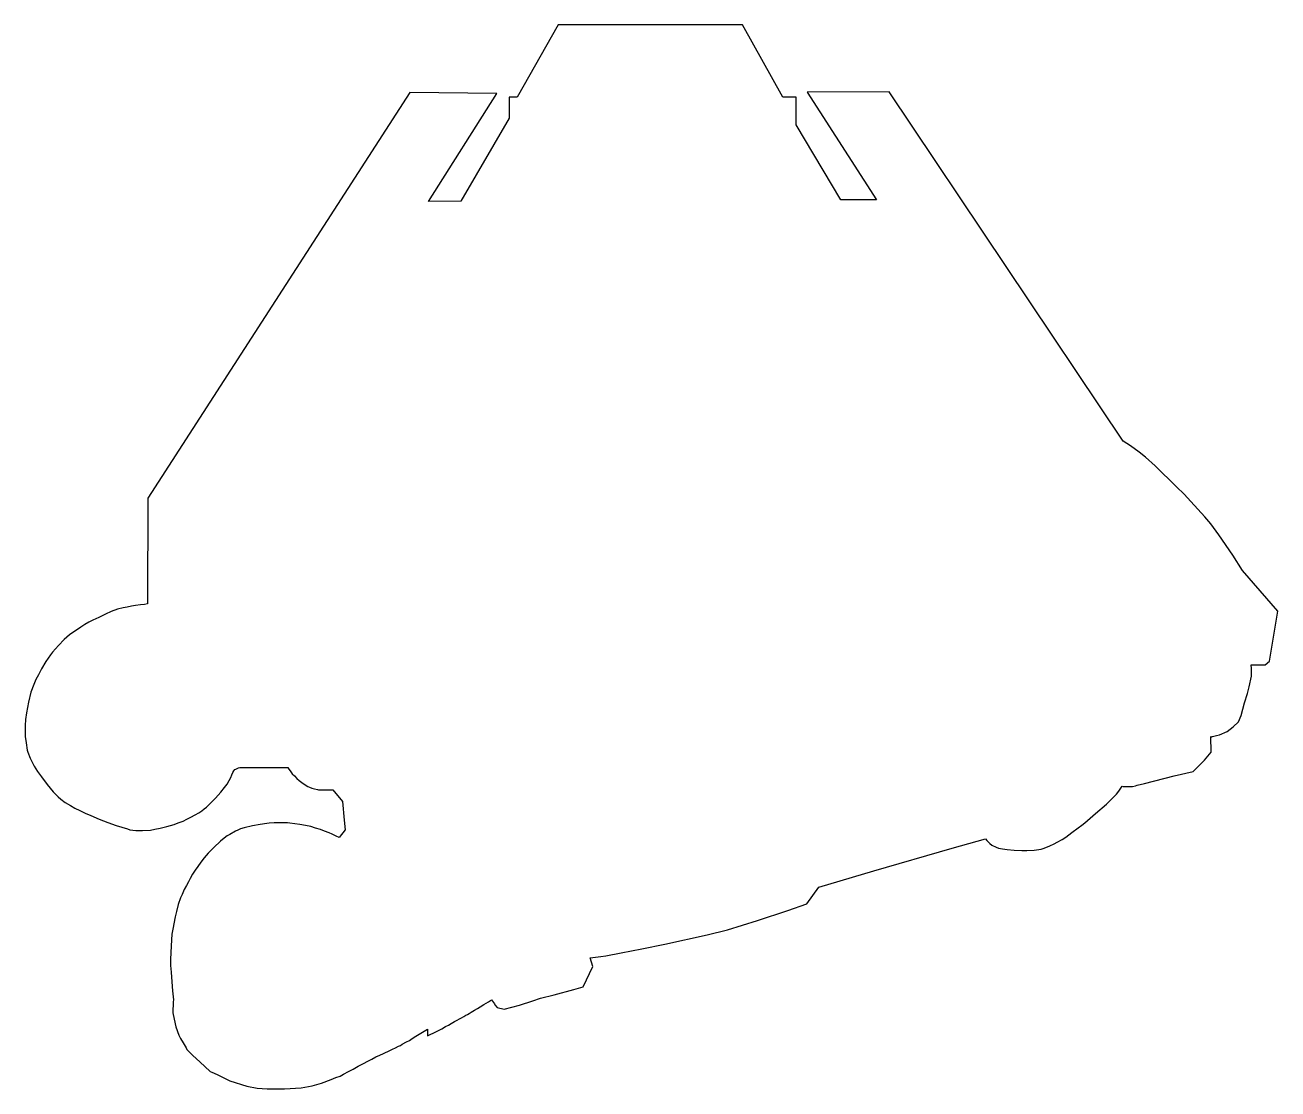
# Model space of a CAD drawing. Extents: x 97 to 1181, y 52 to 973.
import ezdxf

# ---------------------------------------------------------------- set-up
doc = ezdxf.new("R2010")
doc.units = 0
doc.layers.add('EDGECUTS', color=7, linetype='CONTINUOUS')

msp = doc.modelspace()

# ---------------------------------------------------------------- linework, layer by layer
at = {"layer": 'EDGECUTS', "color": 5}
msp.add_lwpolyline([(558.2, 973.3), (522.9, 910.7), (516, 910.7), (516, 892.6), (474.1, 820.8), (446.2, 820.5), (505.3, 914), (429.8, 914.7), (203.1, 563.4), (202.9, 471.9), (200.2, 471.5), (196.7, 471.1), (192.5, 470.4), (189, 469.9), (185.1, 469.1), (181.8, 468.5), (177, 467.3), (171.5, 465.2), (166.4, 462.9), (160.6, 460.2), (155.4, 457.7), (152.1, 456.1), (148.7, 454), (145.1, 451.8), (135.4, 445.1), (130.8, 441), (125.8, 435.8), (120.6, 430), (118.8, 427.8), (114.9, 422), (111.1, 415.8), (108.4, 410.6), (106.3, 406.3), (104.4, 402), (101.9, 395.4), (99.9, 386.9), (98, 377.5), (97.1, 371.8), (96.8, 366.5), (96.8, 357.1), (97.7, 351.6), (98.8, 345.3), (99.3, 343.6), (101.3, 338.4), (103.8, 333), (104.6, 331.4), (107.6, 326.9), (111.2, 322), (116.1, 315.4), (121.3, 309.1), (125.4, 304.7), (127.7, 302.9), (131.7, 299.9), (136.1, 297.4), (140, 295.1), (144.3, 292.9), (149, 290.8), (153.8, 288.7), (161.1, 285.4), (168.6, 282.6), (175.8, 280.1), (185.4, 277), (187.6, 276.3), (192.7, 275.7), (198.4, 275.7), (205.4, 275.9), (209.2, 276.7), (213.7, 277.8), (219.5, 279.2), (225.8, 281), (229.5, 282.3), (233.7, 283.8), (236.9, 285.4), (240.3, 287.1), (244.1, 289.3), (247.2, 291.1), (249.9, 292.8), (251.8, 294.3), (253.8, 295.9), (256.8, 298.8), (261.7, 303.6), (266.3, 308.9), (269.5, 312.8), (271.8, 315.9), (273.6, 318.9), (274.9, 321.7), (275.8, 323.9), (276.8, 325.8), (277.7, 327.4), (278.5, 328.4), (279.3, 328.9), (280.5, 329.4), (281.6, 329.8), (282.7, 330.1), (284.3, 330.2), (297.8, 330.2), (324.2, 330.2), (325.1, 328.8), (326.2, 327.3), (328.2, 324.7), (330, 322.9), (332.2, 320.7), (334.1, 319.1), (336.5, 317.1), (339.3, 315.2), (341.6, 313.8), (343.2, 313.1), (345.2, 312.4), (347.3, 311.8), (350, 311.2), (350.8, 311), (360.8, 310.9), (363.2, 310.9), (371.5, 300.8), (373, 284.6), (373.8, 276.1), (368.7, 269.5), (366.1, 270.8), (362.7, 272.5), (360, 273.7), (356.1, 275.1), (352.5, 276.4), (348.4, 277.8), (344.3, 279.1), (339.7, 280.1), (334.8, 280.8), (326.1, 282), (324, 282.2), (319.1, 282.4), (312.5, 282.3), (308.1, 282.1), (306.1, 281.8), (300.3, 280.8), (293.8, 279.6), (286.6, 278), (283.3, 277), (281.1, 275.9), (279.1, 275), (274, 272.3), (271.9, 270.9), (269.3, 269), (266.1, 266.5), (264.5, 265.1), (261.6, 262.3), (257.7, 258.3), (255.4, 255.9), (252, 252.1), (248.9, 248.2), (246.4, 244.6), (244.1, 241.2), (241.9, 237.7), (239.9, 234.1), (238.3, 231.2), (236.6, 228.1), (234.6, 224.6), (232.7, 220.3), (231.4, 217.3), (229.5, 211.6), (227.9, 205.5), (226.7, 200.9), (224.7, 190.2), (224, 185.9), (223.4, 175.8), (222.8, 163.9), (222.7, 160.9), (222.7, 158.6), (223.2, 153), (223.9, 144.6), (224.5, 136.8), (225.2, 128.9), (225.1, 127.4), (224.8, 117.7), (225.1, 116.3), (227.5, 105.7), (230.1, 98.3), (231.5, 95.5), (233.7, 91.8), (236.2, 87.3), (236.9, 86.1), (242.1, 80.8), (248, 75.2), (257.2, 67), (258.5, 66.3), (263.1, 64.2), (271.8, 60), (274.1, 58.9), (288.7, 54.1), (297.8, 52.4), (306.5, 51.8), (321.5, 51.8), (335.8, 52.9), (345.5, 54.6), (353.5, 56.9), (361.8, 60), (366, 61.6), (369.5, 63), (372.4, 64.5), (376.7, 66.8), (380.8, 69), (385.2, 71.5), (389.8, 74), (393.5, 76), (397, 77.7), (400.5, 79.6), (404, 81.2), (407, 82.5), (408.9, 83.4), (411, 84.3), (414.9, 86.3), (417.4, 87.5), (420.2, 88.8), (421.7, 89.5), (423.3, 90.5), (427, 92.6), (429.5, 93.9), (431.9, 95.4), (435.1, 97.4), (445.3, 103.5), (445.3, 97.9), (452.9, 101.7), (457.5, 104), (460.9, 105.8), (463.4, 107.1), (465.6, 108.4), (468.5, 110.1), (470.8, 111.4), (473, 112.6), (474.7, 113.5), (476.6, 114.6), (478.3, 115.6), (479.8, 116.4), (481.2, 117.3), (483, 118.4), (485.8, 120), (488.5, 121.6), (490.8, 123), (494.1, 125), (497.9, 127.3), (500.7, 129.1), (503.1, 125.4), (503.5, 124.7), (505.4, 122.3), (511.7, 121), (524.8, 124.4), (536.3, 128.1), (543, 130.4), (554.8, 133.4), (571.8, 138), (579.9, 140.3), (588.3, 157.8), (585.9, 165.3), (595.2, 166.6), (599.7, 167.2), (612.8, 169.8), (630.8, 173.3), (650.6, 177.2), (687.3, 185.4), (704.9, 189.6), (730.9, 197.8), (757.1, 206.5), (773.7, 212.2), (784, 226.5), (831.6, 240.6), (899.4, 260.3), (928.2, 268.3), (929.3, 266.9), (930.7, 265.5), (932.1, 264.3), (933.8, 263), (937.5, 261.2), (939.5, 260.5), (942.9, 259.8), (947, 259.2), (952.9, 258.6), (959.6, 258.3), (963.9, 258.4), (970.4, 258.6), (974.3, 259.2), (976.3, 259.6), (979.1, 260.5), (983.9, 262.5), (987.8, 264.1), (990.4, 265.5), (994.6, 267.9), (997.8, 269.9), (1000.5, 271.9), (1002.9, 273.8), (1008.3, 277.9), (1011.5, 280.3), (1014.2, 282.4), (1023.5, 290.3), (1033, 298.5), (1041.5, 307), (1043.6, 309.8), (1046.5, 314), (1047.3, 313.8), (1049, 313.7), (1050.5, 313.7), (1053.6, 313.7), (1055.4, 313.9), (1058.2, 314.4), (1059.6, 314.8), (1065.9, 316.4), (1091.6, 323.1), (1108, 326.9), (1112.1, 330.9), (1117.8, 336.6), (1123.5, 343.4), (1123.4, 357.1), (1123.9, 356.9), (1124.1, 356.9), (1124.7, 357), (1128.2, 357.8), (1130.8, 358.4), (1137.3, 361.5), (1142.5, 365.5), (1147.2, 369.8), (1149.4, 375.3), (1152.5, 386.3), (1155.1, 394.2), (1156.5, 400), (1158.5, 409.2), (1158.5, 413.1), (1158.4, 416.1), (1158.2, 419), (1159.3, 419), (1162.9, 419), (1170.2, 419), (1174.2, 422.4), (1181.4, 465.7), (1150.8, 500.9), (1142.3, 514.1), (1130.1, 531.6), (1123.4, 541.2), (1118.2, 547.2), (1106.1, 560.5), (1100.2, 567), (1093.6, 573.4), (1075.2, 591.5), (1066.7, 599), (1061.2, 603.2), (1053.8, 608.8), (1047.5, 612.9), (844.9, 915.4), (773.9, 915.1), (833.8, 822), (803.1, 822), (764.4, 886.9), (764.2, 910.7), (752.7, 910.7), (717.8, 973.3), (558.2, 973.3)], dxfattribs=at)

doc.saveas('drawing.dxf')
